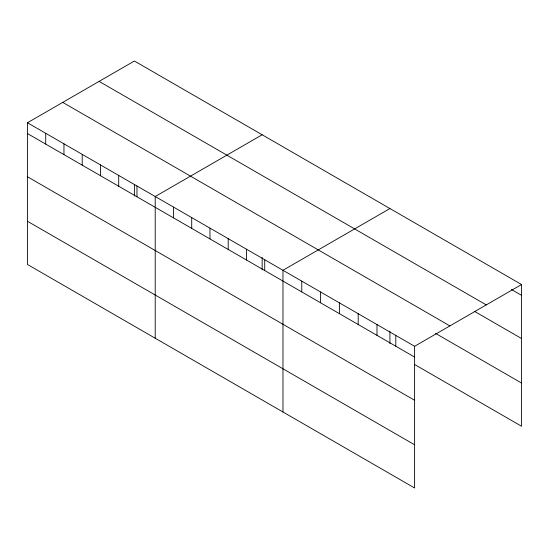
<?xml version="1.0" encoding="UTF-8"?>
<svg xmlns="http://www.w3.org/2000/svg" width="549" height="549" viewBox="0 0 549 549"><rect width="100%" height="100%" fill="white"/><g stroke="black" fill="none" stroke-linecap="round" stroke-linejoin="round"><path stroke-width="0.82" d="M27.45 122.756L414.605 346.282L414.605 487.986L27.45 264.467L27.45 122.756L134.395 61.014L521.55 284.533L521.55 426.244L414.509 364.44M262.161 134.773L155.209 196.521L155.209 338.232M389.92 208.538L282.968 270.28L282.968 411.99M414.605 346.282L521.55 284.533M511.428 289.474L521.55 295.321M99.108 81.389L486.256 304.908M474.542 311.386L521.55 338.527M62.744 102.382L449.892 325.9M435.481 333.346L521.55 383.037M27.45 133.551L414.605 357.07M27.45 176.751L414.605 400.269M27.45 221.261L414.605 444.786M395.795 335.425L395.795 346.213M389.92 331.136L389.92 343.599M376.991 324.569L376.991 335.357M358.188 313.705L358.188 324.5M339.385 302.849L339.385 313.644M320.582 291.993L320.582 302.787M301.772 281.136L301.772 291.931M264.721 259.746L264.721 270.533M262.161 257.371L262.161 269.834M246.467 249.205L246.467 260M228.212 238.671L228.212 249.459M209.965 228.13L209.965 238.925M191.711 217.596L191.711 228.384M173.463 207.055L173.463 217.85M136.962 185.981L136.962 196.775M134.395 184.443L134.395 196.075M118.708 175.447L118.708 186.235M100.453 164.906L100.453 175.701M82.206 154.372L82.206 165.16M63.952 143.831L63.952 154.626M45.704 133.297L45.704 144.085"/></g></svg>
